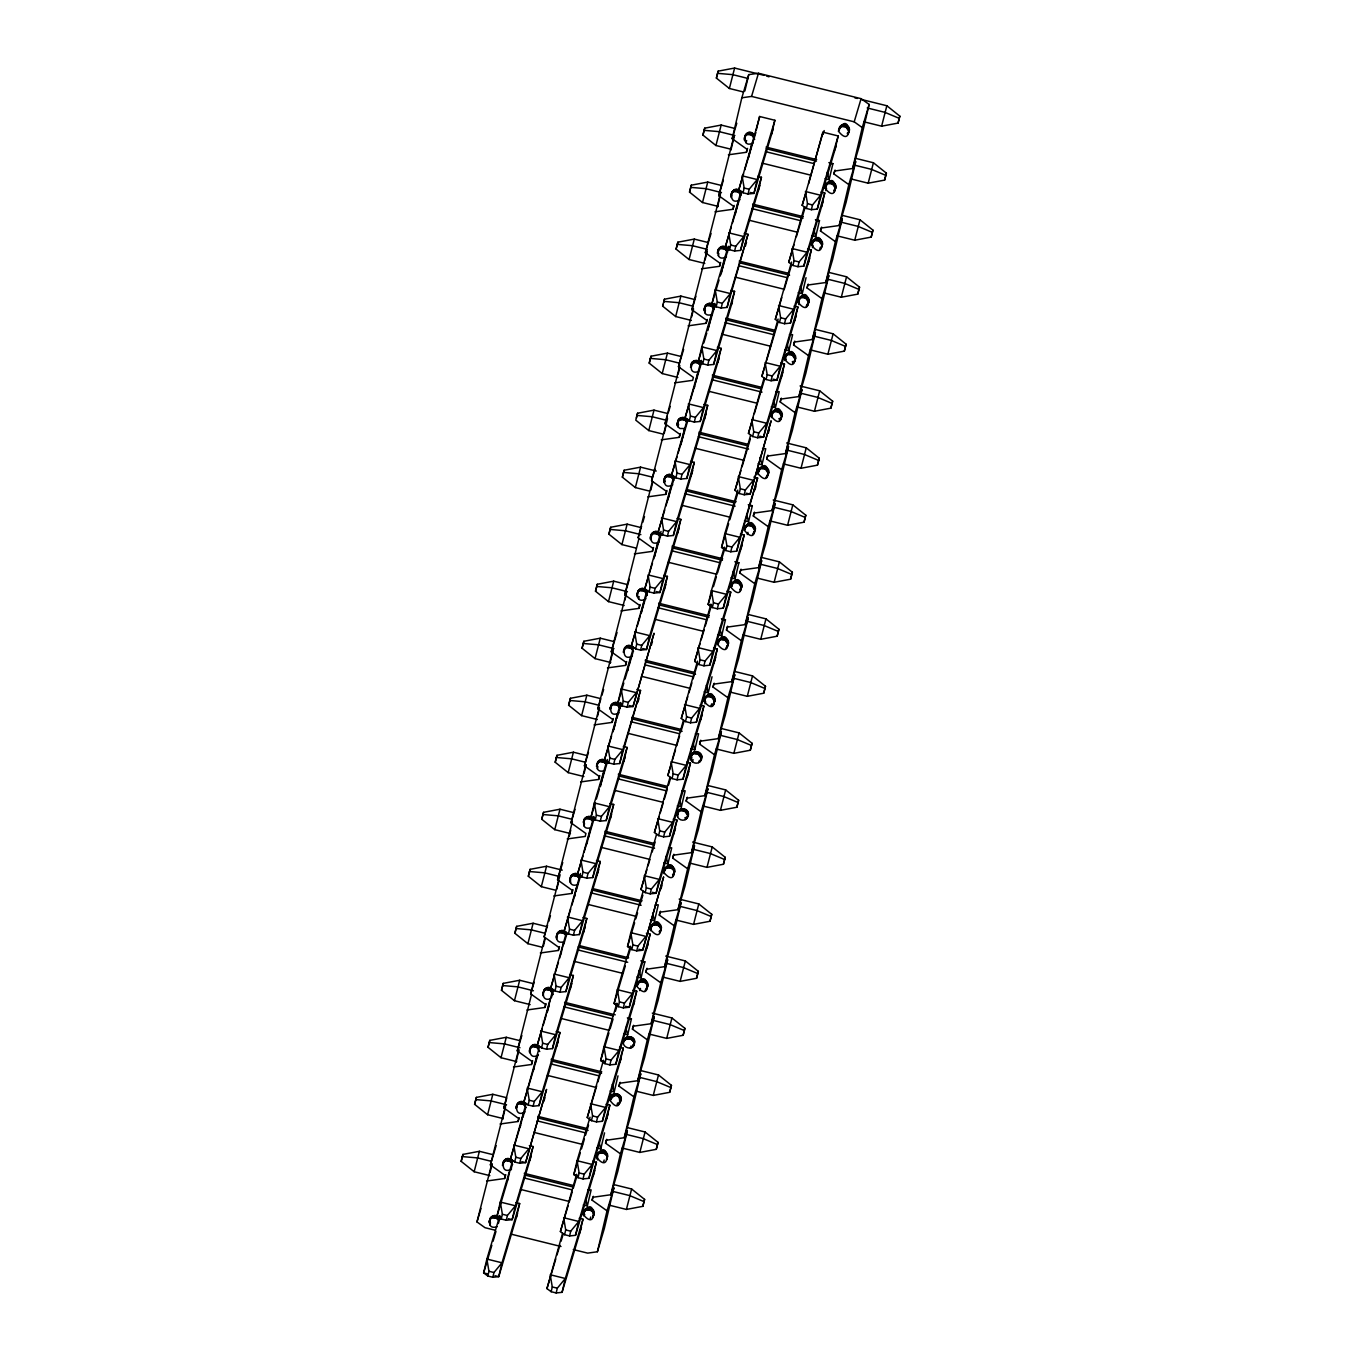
<?xml version="1.0" encoding="UTF-8"?>
<svg xmlns="http://www.w3.org/2000/svg" width="1361" height="1361" viewBox="0 0 1361 1361"><rect width="100%" height="100%" fill="white"/><g stroke="black" fill="none" stroke-linecap="round" stroke-linejoin="round"><path stroke-width="1.5" d="M497.088 1226.737C482.781 1231.229 491.984 1206.339 499.844 1219.201M489.773 1219.15L489.909 1221.617M511.549 1168.963C498.568 1176.67 502.209 1150.419 512.689 1161.035M503.196 1162.124L503.349 1164.591M524.989 1111.954C511.991 1119.644 515.632 1093.393 526.129 1104.026M516.636 1105.115L516.772 1107.582M538.412 1054.945C525.448 1062.635 529.208 1036.419 539.568 1047M529.31 1051.509L530.518 1046.949M550.814 998.668C537.867 1003.431 543.89 979.818 552.991 989.991M542.75 994.5L543.958 989.94M564.237 941.659C550.014 946.184 559.252 921.329 567.01 934.139M556.173 937.491L557.381 932.931M577.676 884.65C563.454 889.175 572.692 864.303 580.449 877.113M569.613 880.465L570.82 875.906M593.872 820.105C586.115 807.294 576.877 832.166 591.116 827.641M604.539 770.615C590.317 775.141 599.555 750.285 607.312 763.096M596.475 766.447L597.683 761.888M619.017 712.858C604.641 720.479 611.718 692.698 620.735 706.087M609.915 709.421L611.123 704.879M632.44 655.849C619.459 663.539 623.236 637.322 633.58 647.921M583.257 1214.522C594.264 1189.718 599.231 1234.274 583.257 1214.522L584.464 1209.98M645.88 598.823C632.899 606.53 636.659 580.313 647.019 590.895L647.207 595.472M636.778 595.403L637.986 590.844M596.696 1157.513C607.686 1132.709 612.671 1177.265 596.696 1157.513L597.904 1152.954M659.302 541.814C644.944 549.436 652.004 521.654 661.038 535.043M650.201 538.395L651.409 533.835M593.583 1215.832C594.961 1209.861 584.873 1207.292 583.376 1213.297M610.119 1100.505C621.994 1082.097 623.678 1118.997 610.119 1100.505C608.571 1090.042 625.243 1093.121 620.463 1101.798M672.742 484.805C658.367 492.427 665.444 464.645 674.478 478.034M663.641 481.369L664.848 476.826M607.023 1158.806C608.401 1152.852 598.296 1150.283 596.798 1156.289M624.767 1038.936C618.523 1047.102 634.277 1052.648 634.532 1042.611C636.08 1035.908 624.036 1034.224 624.206 1041.318M677.914 426.759C674.086 421.195 683.63 416.704 686.676 422.029L687.322 419.868C684.277 414.527 674.733 419.018 678.561 424.581L677.914 426.759L679.922 428.511L685.127 428.545M636.999 986.47C647.513 961.734 653.399 1006.136 636.999 986.47L638.207 981.927M698.567 371.536C686.335 375.993 691.252 355.357 700.098 365.02L700.745 362.843C698.091 358.249 689.5 360.886 691.405 366.415M637.646 984.309L637.748 983.067M633.886 1044.789C635.264 1038.817 625.158 1036.265 623.661 1042.254M650.422 929.461C660.953 904.708 666.822 949.127 650.422 929.461L651.63 924.902M712.007 314.51C697.7 319.018 706.903 294.129 714.763 306.991M651.187 926.058L650.677 930.703M704.692 306.923L704.828 309.389M647.326 987.78C648.704 981.808 638.598 979.24 637.101 985.245M663.862 872.452C674.393 847.699 680.262 892.118 663.862 872.452L665.07 867.893M726.468 256.753C712.058 264.357 719.033 236.525 728.203 249.982M664.61 869.033L664.1 873.677M718.013 251.156L718.115 249.914M660.748 930.754C662.126 924.799 652.038 922.231 650.524 928.236M677.285 815.443C676.638 803.364 694.467 810.22 686.386 818.863C683.375 821.789 677.557 819.679 677.285 815.443L678.493 810.884M739.908 199.744C726.91 207.433 730.551 181.183 741.047 191.799M678.05 812.024L677.54 816.668M731.452 194.13L731.555 192.905M674.188 873.745C675.566 867.774 665.461 865.222 663.964 871.21M690.725 758.417C690.078 746.355 707.89 753.194 699.826 761.854C696.815 764.763 690.98 762.653 690.725 758.417L691.932 753.858M753.331 142.718C740.35 150.425 743.991 124.174 754.487 134.79M691.473 755.015L691.558 760.816M744.994 135.879L744.484 140.523M704.147 701.408C714.78 676.638 720.292 721.075 704.147 701.408L705.355 696.849M704.913 698.006L705.049 700.473M717.587 644.399C728.22 619.629 733.715 664.066 717.587 644.399L718.795 639.84M718.336 640.98L718.489 643.464M715.24 699.299L714.032 703.858M731.027 587.374C741.643 562.62 747.155 607.057 731.027 587.374L732.235 582.831M731.776 583.971L731.912 586.438M728.662 642.29L727.455 646.832M744.45 530.365C755.083 505.594 760.595 550.031 744.45 530.365L745.658 525.805M745.096 528.187L745.199 526.962M742.102 585.264L740.894 589.823M757.89 473.356C768.88 448.552 773.865 493.09 757.89 473.356L759.098 468.796M755.542 528.255L754.334 532.814M771.313 416.347C782.422 391.509 787.015 436.081 771.313 416.347L772.521 411.788M768.216 474.649L768.965 471.246M784.753 359.321C795.845 334.5 800.438 379.073 784.753 359.321L785.96 354.779M782.405 414.237L781.197 418.78M798.175 302.312C809.285 277.491 813.878 322.064 798.175 302.312L799.383 297.753M795.828 357.211L794.62 361.771M811.615 245.303C822.725 220.465 827.318 265.038 811.615 245.303L812.823 240.744M809.268 300.203L808.06 304.762M825.038 188.294C836.147 163.456 840.741 208.029 825.038 188.294L826.263 183.735M822.69 243.194L821.483 247.753M838.478 131.268C849.587 106.447 854.181 151.02 838.478 131.268L839.686 126.726M836.13 186.185L834.922 190.727M849.57 129.159L848.345 133.718M489.841 1175.632L474.155 1171.736L461.175 1161.358L462.944 1154.417L479.378 1151.304L493.107 1154.706M503.281 1118.606L487.595 1114.727L474.615 1104.332L476.384 1097.391L492.818 1094.295L506.547 1097.698M516.721 1061.597L501.018 1057.718L488.038 1047.324L489.807 1040.382L506.258 1037.286L519.987 1040.672M530.144 1004.588L514.458 1000.709L501.477 990.315L503.247 983.374L519.681 980.26L533.41 983.663M541.61 947.086L527.881 943.683L514.9 933.306L516.023 928.542L516.67 926.348L533.121 923.251L546.85 926.654M555.05 890.077L541.321 886.674L528.34 876.28L530.11 869.339L546.544 866.242L562.246 870.121M570.446 833.544L554.761 829.666L541.763 819.271L543.549 812.33L559.983 809.217L573.713 812.619M583.869 776.536L568.183 772.64L555.203 762.262L556.972 755.321L573.406 752.208L587.135 755.61M597.309 719.527L581.623 715.631L568.626 705.253L570.412 698.295L586.846 695.199L600.575 698.601M610.749 662.501L595.046 658.622L582.066 648.227L583.835 641.286L600.269 638.19L613.998 641.575M624.172 605.492L608.486 601.613L595.506 591.218L597.275 584.277L613.709 581.164L627.438 584.567M635.638 547.99L621.909 544.587L608.928 534.21L610.051 529.446L610.698 527.268L627.149 524.155L640.878 527.558M649.078 490.981L635.349 487.578L622.368 477.184L624.138 470.243L640.572 467.146L656.257 471.025M667.741 413.523L654.012 410.137L637.56 413.234L636.914 415.411L635.791 420.175L648.772 430.569L662.518 433.972M677.897 377.439L662.212 373.56L649.231 363.166L651 356.225L667.434 353.111L681.163 356.514M691.337 320.43L675.651 316.535L662.654 306.157L664.44 299.216L680.874 296.103L694.603 299.505M704.777 263.405L689.074 259.526L676.094 249.131L677.863 242.19L694.297 239.094L708.026 242.496M718.2 206.396L702.514 202.517L689.534 192.122L691.303 185.181L707.737 182.085L721.466 185.47M729.666 148.893L715.937 145.508L702.957 135.113L704.079 130.35L704.726 128.172L721.177 125.059L734.906 128.461M743.106 91.885L729.377 88.482L716.396 78.104L718.166 71.146L734.6 68.05L764.014 75.331M462.944 1154.417L461.175 1161.358M476.384 1097.391L474.615 1104.332M489.807 1040.382L488.038 1047.324M503.247 983.374L501.477 990.315M516.67 926.348L514.9 933.306M530.11 869.339L528.34 876.28M543.549 812.33L541.763 819.271M556.972 755.321L555.203 762.262M570.412 698.295L568.626 705.253M583.835 641.286L582.066 648.227M597.275 584.277L595.506 591.218M610.698 527.268L608.928 534.21M624.138 470.243L622.368 477.184M636.455 417.997L637.56 413.234M651 356.225L649.231 363.166M663.692 302.38L664.44 299.216M677.863 242.19L676.094 249.131M691.303 185.181L689.534 192.122M704.726 128.172L702.957 135.113M718.166 71.146L716.396 78.104M474.155 1171.736L479.378 1151.304M487.595 1114.727L492.818 1094.295M501.018 1057.718L506.258 1037.286M514.458 1000.709L519.681 980.26M527.881 943.683L533.121 923.251M541.321 886.674L546.544 866.242M554.761 829.666L559.983 809.217M568.183 772.64L573.406 752.208M581.623 715.631L586.846 695.199M595.046 658.622L600.269 638.19M608.486 601.613L613.709 581.164M621.909 544.587L627.149 524.155M635.349 487.578L640.572 467.146M648.772 430.569L654.012 410.137M662.212 373.56L667.434 353.111M675.651 316.535L680.874 296.103M689.074 259.526L694.297 239.094M702.514 202.517L707.737 182.085M715.937 145.508L721.177 125.059M729.377 88.482L734.6 68.05M495.285 1230.242L485.026 1227.707L476.979 1221.94L491.78 1163.672M486.609 1181.042L504.625 1178.507L505.305 1175.598L490.402 1164.931L505.799 1104.724M500.048 1124.016L518.048 1121.498L518.745 1118.589L503.842 1107.905L518.66 1049.637M513.471 1067.007L531.488 1064.489L532.168 1061.563L517.265 1050.896L531.505 994.551M526.911 1009.998L544.91 1007.48L545.608 1004.554L530.705 993.887L544.944 937.542M540.334 952.989L558.35 950.454L559.031 947.545L544.128 936.878L560.103 874.749M553.774 895.963L571.79 893.445L572.471 890.536L557.568 879.852L572.386 821.585M567.197 838.954L585.213 836.437L585.91 833.51L571.008 822.844L585.808 764.576M580.637 781.946L598.653 779.428L599.333 776.502L584.43 765.835L599.248 707.567M594.077 724.92L612.076 722.402L612.773 719.493L597.87 708.826L613.25 648.619M607.499 667.911L625.516 665.393L626.196 662.467L611.293 651.8L626.689 591.61M620.939 610.902L638.938 608.384L639.636 605.458L624.733 594.791L638.972 538.446M634.362 553.893L652.378 551.358L653.059 548.449L638.156 537.782L652.395 481.437M647.802 496.867L665.801 494.349L666.499 491.44L651.596 480.756L667.553 418.644M661.225 439.858L679.241 437.34L679.922 434.414L665.036 423.747L679.837 365.48M674.665 382.849L692.681 380.331L693.361 377.405L678.458 366.738L693.276 308.471M688.105 325.84L706.104 323.306L706.801 320.396L691.898 309.73L707.278 249.522M701.527 268.815L719.544 266.297L720.224 263.388L705.321 252.704L720.718 192.513M714.967 211.806L732.967 209.288L733.664 206.362L718.761 195.695L734.14 135.505M728.39 154.797L746.406 152.279L747.087 149.353L732.184 138.686L741.83 97.788L748.737 74.617L758.468 73.256L861.105 98.672L869.152 104.44L859.523 145.355L852.615 168.509L834.599 171.027L833.919 173.936L848.822 184.62L839.176 225.518L821.176 228.036L820.479 230.962L835.382 241.629L825.753 282.527L807.736 285.044L807.056 287.971L821.959 298.637L812.313 339.535L794.314 342.07L793.616 344.979L808.519 355.646L798.89 396.561L780.874 399.079L780.193 401.988L795.096 412.672L785.45 453.57L767.451 456.088L766.753 459.014L781.656 469.681L772.027 510.579L754.011 513.097L753.331 516.023L768.233 526.69L758.587 567.605L740.571 570.123L739.891 573.032L754.794 583.699L745.165 624.614L727.148 627.132L726.468 630.058L741.354 640.725L731.725 681.623L713.708 684.141L713.028 687.067L727.931 697.734L718.285 738.632L700.286 741.167L699.588 744.076L714.491 754.743L704.862 795.658L686.846 798.175L686.165 801.085L701.068 811.768L691.422 852.666L673.423 855.184L672.725 858.11L687.628 868.777L677.999 909.675L659.983 912.193L659.302 915.119L674.205 925.786L664.559 966.684L646.56 969.219L645.863 972.128L660.765 982.795L651.136 1023.71L633.12 1026.228L632.44 1029.137L647.326 1039.821L637.697 1080.719L619.68 1083.237L619 1086.163L633.903 1096.83L624.257 1137.728L606.257 1140.246L605.56 1143.172L620.463 1153.839L610.834 1194.737L592.818 1197.272L592.137 1200.181L607.04 1210.848L597.394 1251.763L587.663 1253.124L573.287 1249.568M490.147 1172.195L492.07 1164.012M502.617 1119.269L505.492 1107.003M516.04 1062.26L518.932 1049.994M543.396 946.184L545.319 938.001M556.819 889.175L558.742 880.992M569.289 836.249L570.735 830.108M584.175 773.099L586.098 764.916M597.598 716.09L599.52 707.907M610.068 663.164L612.96 650.898M624.954 600.014L626.4 593.889M650.847 490.079L652.77 481.896M664.287 433.07L666.21 424.887M678.186 374.003L679.632 367.878M691.626 316.994L693.549 308.811M705.066 259.985L706.988 251.802M717.536 207.059L720.411 194.793M730.959 150.05L734.328 135.726M744.875 90.983L748.737 74.617M521.824 1161.682L525.601 1162.617L546.527 1089.515L525.601 1162.617L519.715 1163.247L514.696 1162.005L510.494 1158.874L526.112 1103.55M558.418 1040.553L539.024 1105.608L533.138 1106.221L528.136 1104.979L523.917 1101.866L539.551 1046.541M571.858 983.544L552.464 1048.599L546.578 1049.212L541.559 1047.97L537.357 1044.857L552.991 989.515M585.281 926.535L565.887 991.591L560 992.203L554.999 990.961L550.78 987.848L566.414 932.506M598.721 869.509L579.327 934.565L573.44 935.194L568.422 933.952L564.22 930.822L580.432 873.524M611.582 814.439L592.767 877.556L586.863 878.168L581.862 876.926L577.642 873.813L593.872 816.498M636.778 689.483L640.555 690.418L619.629 763.521L613.743 764.15L608.724 762.909L604.522 759.795L620.735 702.48M665.886 584.447L646.492 649.503L640.606 650.116L635.587 648.874L631.385 645.76L647.002 590.419M679.309 527.439L659.915 592.494L654.029 593.107L649.027 591.865L644.808 588.752L661.038 531.436M692.749 470.43L673.355 535.468L667.468 536.098L662.45 534.856L658.248 531.743L673.882 476.401M706.189 413.404L686.795 478.46L680.891 479.072L675.89 477.847L671.671 474.717L687.305 419.392M719.033 358.317L700.217 421.451L694.331 422.063L689.312 420.821L685.11 417.708L701.323 360.393M759.914 185.351L740.52 250.407L734.634 251.019L729.615 249.778L725.413 246.664L741.03 191.34M773.337 128.342L753.943 193.398L748.057 194.011L743.055 192.769L738.836 189.655L759.778 116.536M507.738 1179.868L509.626 1171.838M520.225 1126.874L523.526 1112.805M533.648 1069.865L536.966 1055.796M547.088 1012.839L550.388 998.787M560.987 953.823L563.828 941.761M574.427 896.814L577.268 884.752M586.914 843.82L590.691 827.743M600.337 786.794L604.131 770.734M613.777 729.785L617.077 715.716M627.676 670.769L630.994 656.7M641.116 613.743L644.416 599.691M654.539 556.734L657.856 542.665M667.979 499.725L671.296 485.656M680.942 444.724L684.719 428.647M694.365 387.715L698.159 371.638M707.805 330.689L711.582 314.612M721.228 273.68L725.022 257.603M735.144 214.664L738.445 200.594M748.567 157.638L751.884 143.585M756.24 130.316L759.489 116.468L774.885 120.278L771.619 134.127M517.554 1213.519L498.738 1276.652L492.835 1277.264L487.833 1276.023L488.956 1271.276L486.881 1259.061L499.844 1215.594M530.977 1156.51L512.161 1219.643L506.275 1220.256L501.256 1219.014L502.379 1214.25L500.321 1202.052L512.689 1160.559M514.696 1162.005L515.819 1157.241L513.743 1145.026L528.868 1148.769L520.821 1158.483L519.715 1163.247M528.136 1104.979L529.242 1100.232L527.183 1088.017L542.29 1091.76L559.966 1032.489L556.19 1031.553M541.559 1047.97L542.682 1043.224L540.623 1031.009L555.73 1034.751L573.389 975.48L569.613 974.544M554.999 990.961L556.122 986.198L554.046 974L569.153 977.725L586.829 918.471L583.052 917.535M568.422 933.952L569.544 929.189L567.486 916.974L582.593 920.716L600.252 861.462L596.475 860.526M581.862 876.926L582.984 872.18L580.909 859.965L596.016 863.708L613.692 804.436L609.915 803.5M625.005 757.414L606.189 820.547L600.303 821.159L595.284 819.917L596.407 815.154L594.349 802.956L607.295 759.489M608.724 762.909L609.847 758.145L607.772 745.947L622.896 749.673L640.555 690.418M629.275 705.576L633.052 706.512L653.995 633.409L633.052 706.512L627.166 707.142L622.164 705.9L623.27 701.136L621.211 688.921L633.58 647.445M635.587 648.874L636.71 644.127L634.651 631.912L649.758 635.655L667.417 576.384L663.641 575.448M649.027 591.865L650.15 587.101L648.074 574.903L663.181 578.646L680.857 519.375L677.08 518.439M662.45 534.856L663.573 530.092L661.514 517.878L676.621 521.62L694.28 462.366L690.503 461.43M675.89 477.847L677.012 473.084L674.937 460.869L690.044 464.611L707.72 405.34L703.943 404.421M689.312 420.821L690.435 416.075L688.377 403.86L703.484 407.602L721.143 348.331L717.366 347.395M732.473 301.308L713.657 364.442L707.754 365.054L702.752 363.812L703.875 359.049L701.8 346.851L714.763 303.384M744.246 233.377L748.023 234.313L727.08 307.416L721.194 308.045L716.175 306.803L717.298 302.04L715.24 289.825L728.186 246.375M729.615 249.778L730.738 245.031L728.662 232.816L743.786 236.559L761.445 177.287L757.669 176.352M743.055 192.769L744.161 188.022L742.102 175.807L757.209 179.55L774.885 120.278M492.835 1277.264L493.958 1272.518L501.988 1262.804L519.664 1203.532L515.887 1202.597M506.275 1220.256L507.398 1215.492L515.428 1205.795L533.104 1146.523L529.327 1145.588M533.138 1106.221L534.261 1101.474L542.29 1091.76L539.024 1105.608M546.578 1049.212L547.7 1044.448L555.73 1034.751L552.464 1048.599M560 992.203L561.123 987.44L569.153 977.725L565.887 991.591M573.44 935.194L574.563 930.431L582.593 920.716L579.327 934.565M586.863 878.168L587.986 873.422L596.016 863.708L592.767 877.556M600.303 821.159L601.426 816.396L609.456 806.699L627.115 747.427L623.338 746.491M613.743 764.15L614.849 759.387L622.896 749.673L619.629 763.521M627.166 707.142L628.289 702.378L636.319 692.664L621.211 688.921L617.945 702.769L622.164 705.9M640.606 650.116L641.729 645.369L649.758 635.655L646.492 649.503L642.715 648.568M654.029 593.107L655.151 588.343L663.181 578.646L659.915 592.494L656.138 591.559M667.468 536.098L668.591 531.334L676.621 521.62L673.355 535.468M680.891 479.072L682.014 474.326L690.044 464.611L686.795 478.46M694.331 422.063L695.454 417.317L703.484 407.602L700.217 421.451M707.754 365.054L708.877 360.291L716.907 350.594L734.583 291.322L730.806 290.386M721.194 308.045L722.317 303.282L730.347 293.568L748.023 234.313M734.634 251.019L735.757 246.273L743.786 236.559L740.52 250.407M748.057 194.011L749.179 189.247L757.209 179.55L753.943 193.398L750.166 192.462M606.189 820.547L609.456 806.699L594.349 802.956L591.082 816.804L595.284 819.917M713.657 364.442L716.907 350.594L701.8 346.851L698.55 360.699L702.752 363.812M727.08 307.416L730.347 293.568L715.24 289.825L711.973 303.673L716.175 306.803M516.397 1217.38L519.664 1203.532M529.837 1160.372L533.104 1146.523M556.7 1046.337L559.966 1032.489M570.123 989.328L573.389 975.48M583.563 932.319L586.829 918.471M597.003 875.31L600.252 861.462M610.426 818.284L613.692 804.436M623.865 761.275L627.115 747.427M664.151 590.232L667.417 576.384M677.591 533.223L680.857 519.375M691.031 476.214L694.28 462.366M704.454 419.205L707.72 405.34M717.893 362.179L721.143 348.331M731.316 305.17L734.583 291.322M758.179 191.135L761.445 177.287M581.453 1227.282L562.059 1292.338L556.173 1292.95L551.154 1291.708L546.952 1288.595L562.586 1233.253M594.893 1170.273L575.499 1235.312L569.613 1235.941L564.594 1234.699L560.392 1231.569L576.605 1174.271M621.177 1058.16L602.362 1121.294L596.475 1121.906L591.457 1120.664L587.254 1117.551L603.467 1060.236M675.481 828.186L656.087 893.241L650.201 893.854L645.182 892.612L640.98 889.499L656.614 834.157M688.921 771.177L669.527 836.232L663.641 836.845L658.622 835.603L654.42 832.49L670.037 777.148M702.344 714.151L682.95 779.207L677.063 779.836L672.045 778.594L667.843 775.464L683.477 720.139M715.784 657.142L696.39 722.198L690.503 722.81L685.485 721.568L681.283 718.455L697.495 661.14M728.645 602.055L709.813 665.189L703.926 665.801L698.925 664.559L694.705 661.446L710.935 604.131M746.338 493.209L750.115 494.145L771.041 421.025L750.115 494.145L744.229 494.758L739.21 493.516L735.008 490.402L750.643 435.061M782.949 372.08L763.555 437.136L757.652 437.749L752.65 436.507L748.448 433.393L764.065 378.052M796.372 315.071L776.978 380.11L771.092 380.74L766.073 379.498L761.871 376.368L778.084 319.069M809.812 258.046L790.418 323.101L784.531 323.714L779.513 322.489L775.311 319.359L791.524 262.044M823.235 201.037L803.841 266.093L797.954 266.705L792.953 265.463L788.734 262.35L804.368 207.008M836.096 145.95L817.28 209.084L811.394 209.696L806.375 208.454L802.173 205.341L823.099 132.221M551.154 1291.708L552.277 1286.945L550.218 1274.747L565.325 1278.489L583.001 1219.218L579.208 1218.282M564.594 1234.699L565.717 1229.936L563.641 1217.721L578.765 1221.463L596.424 1162.209L592.647 1161.273M608.316 1113.247L588.922 1178.303L583.035 1178.915L578.034 1177.69L579.14 1172.927L577.081 1160.712L590.045 1117.245M591.457 1120.664L592.579 1115.918L590.521 1103.703L605.628 1107.446L623.287 1048.174L619.51 1047.238M634.617 1001.152L615.784 1064.285L609.898 1064.897L604.896 1063.656L606.019 1058.892L603.944 1046.694L616.907 1003.227M648.04 944.143L629.224 1007.259L623.338 1007.889L618.319 1006.647L619.442 1001.883L617.384 989.668L630.33 946.218M638.887 949.315L642.664 950.25L663.59 877.13L642.664 950.25L636.761 950.863L631.759 949.621L632.882 944.874L630.806 932.659L643.175 891.183M645.182 892.612L646.305 887.848L644.246 875.65L659.353 879.393L677.012 820.122L673.236 819.186M658.622 835.603L659.745 830.839L657.669 818.641L672.793 822.367L690.452 763.113L686.676 762.177M672.045 778.594L673.168 773.831L671.109 761.616L686.216 765.358L703.892 706.104L700.115 705.168M685.485 721.568L686.607 716.822L684.549 704.607L699.656 708.349L717.315 649.078L713.538 648.142M698.925 664.559L700.047 659.796L697.972 647.598L713.079 651.341L730.755 592.069L726.978 591.133M742.068 545.046L723.252 608.163L717.366 608.792L712.347 607.55L713.47 602.787L711.412 590.572L724.358 547.122M753.841 477.116L757.618 478.051L736.692 551.154L730.789 551.783L725.787 550.542L726.91 545.778L724.835 533.563L737.798 490.113M739.21 493.516L740.333 488.769L738.274 476.554L753.382 480.297L745.352 490.011L744.229 494.758M752.65 436.507L753.773 431.743L751.697 419.545L766.804 423.288L784.48 364.016L780.704 363.081M766.073 379.498L767.196 374.734L765.137 362.519L780.244 366.262L797.92 307.008L794.144 306.072M779.513 322.489L780.636 317.725L778.56 305.51L793.684 309.253L811.343 249.982L807.566 249.046M792.953 265.463L794.058 260.717L792 248.502L807.107 252.244L824.783 192.973L821.006 192.037M806.375 208.454L807.498 203.691L805.44 191.493L820.547 195.235L838.206 135.964L822.827 132.153L808.655 183.599M556.173 1292.95L557.295 1288.187L565.325 1278.489L562.059 1292.338M569.613 1235.941L570.718 1231.178L578.765 1221.463L575.499 1235.312M583.035 1178.915L584.158 1174.169L592.188 1164.455L609.864 1105.183L606.087 1104.247M596.475 1121.906L597.598 1117.143L605.628 1107.446L602.362 1121.294M609.898 1064.897L611.021 1060.134L619.051 1050.437L636.727 991.165L632.95 990.23M623.338 1007.889L624.461 1003.125L632.491 993.411L650.15 934.156L646.373 933.221M636.761 950.863L637.884 946.116L645.914 936.402L630.806 932.659L627.54 946.507L631.759 949.621M650.201 893.854L651.324 889.09L659.353 879.393L656.087 893.241L652.31 892.306M663.641 836.845L664.746 832.081L672.793 822.367L669.527 836.232M677.063 779.836L678.186 775.072L686.216 765.358L682.95 779.207M690.503 722.81L691.626 718.064L699.656 708.349L696.39 722.198M703.926 665.801L705.049 661.038L713.079 651.341L709.813 665.189M717.366 608.792L718.489 604.029L726.519 594.315L744.178 535.06L740.401 534.124M730.789 551.783L731.912 547.02L739.942 537.306L757.618 478.051M757.652 437.749L758.775 432.985L766.804 423.288L763.555 437.136L759.778 436.2M771.092 380.74L772.214 375.976L780.244 366.262L776.978 380.11L773.201 379.175M784.531 323.714L785.637 318.967L793.684 309.253L790.418 323.101M797.954 266.705L799.077 261.941L807.107 252.244L803.841 266.093M811.394 209.696L812.517 204.933L820.547 195.235L817.28 209.084M588.922 1178.303L592.188 1164.455L577.081 1160.712L573.815 1174.56L578.034 1177.69M615.784 1064.285L619.051 1050.437L603.944 1046.694L600.677 1060.542L604.896 1063.656M723.252 608.163L726.519 594.315L711.412 590.572L708.145 604.437L712.347 607.55M736.692 551.154L739.942 537.306L724.835 533.563L721.568 547.411L725.787 550.542M579.735 1233.066L583.001 1219.218M593.158 1176.057L596.424 1162.209M606.598 1119.048L609.864 1105.183M620.021 1062.022L623.287 1048.174M633.46 1005.013L636.727 991.165M646.9 948.005L650.15 934.156M673.763 833.97L677.012 820.122M687.186 776.961L690.452 763.113M700.626 719.952L703.892 706.104M714.049 662.926L717.315 649.078M727.489 605.917L730.755 592.069M740.911 548.908L744.178 535.06M781.214 377.865L784.48 364.016M794.654 320.856L797.92 307.008M808.077 263.847L811.343 249.982M821.517 206.821L824.783 192.973M834.939 149.812L838.206 135.964M583.291 1204.961L587.34 1205.965L591.133 1189.888L587.918 1189.888M596.73 1147.935L600.779 1148.939L604.556 1132.879M610.153 1090.927L614.202 1091.93L617.996 1075.853M623.593 1033.918L627.642 1034.921L631.436 1018.845L627.37 1017.841M637.016 976.909L641.065 977.913L644.859 961.836L640.81 960.832M650.456 919.883L654.505 920.887L658.299 904.827L655.083 904.827M663.879 862.874L667.945 863.878L671.722 847.801L668.523 847.801M677.319 805.865L681.368 806.869L685.161 790.792L681.946 790.792M690.759 748.856L694.808 749.86L698.584 733.783L695.386 733.783M704.181 691.83L708.23 692.834L712.024 676.757M717.621 634.821L721.67 635.825L725.447 619.748L721.398 618.745M731.044 577.813L735.093 578.816L738.887 562.739L734.838 561.736M744.484 520.804L748.533 521.79L752.327 505.731L748.261 504.727M757.907 463.778L761.973 464.781L765.75 448.705L762.551 448.705M771.347 406.769L775.396 407.773L779.19 391.696L775.974 391.696M784.787 349.76L788.836 350.764L792.612 334.687L789.414 334.687M798.209 292.734L802.258 293.738L806.052 277.678M811.649 235.725L815.698 236.729L819.475 220.652L815.426 219.648M825.072 178.716L829.121 179.72L832.915 163.643L828.866 162.639M852.615 168.509L862.262 127.594L869.152 104.44M608.741 1205.063L626.4 1209.436L631.623 1189.004L613.981 1184.631M622.181 1148.055L639.823 1152.427L645.063 1131.995L627.404 1127.623M635.604 1091.046L653.263 1095.418L658.486 1074.969L640.844 1070.597M649.044 1034.037L666.703 1038.392L671.926 1017.96L652.31 1013.111M662.484 977.011L680.126 981.383L685.349 960.951L665.733 956.085M675.907 920.002L693.566 924.374L698.788 903.942L679.173 899.077M689.346 862.993L706.988 867.365L712.228 846.916L692.613 842.068M702.769 805.967L720.428 810.339L725.651 789.907L707.992 785.535M716.209 748.958L733.851 753.331L739.091 732.899L721.432 728.526M729.632 691.949L747.291 696.322L752.514 675.89L734.872 671.517M743.072 634.941L760.731 639.313L765.954 618.864L748.295 614.491M756.495 577.915L774.154 582.287L779.377 561.855L761.735 557.483M769.935 520.906L787.594 525.278L792.817 504.846L773.201 499.98M783.375 463.897L801.017 468.269L806.239 447.82L786.641 442.971M796.797 406.888L814.456 411.26L819.679 390.811L800.064 385.963M810.237 349.862L827.879 354.234L833.119 333.802L815.46 329.43M823.66 292.853L841.319 297.225L846.542 276.793L828.9 272.421M837.1 235.844L854.759 240.216L859.982 219.767L842.323 215.395M850.523 178.835L868.182 183.191L873.405 162.759L855.763 158.386M863.963 121.809L881.622 126.182L886.845 105.75L861.343 99.438M626.4 1209.436L642.834 1206.339L644.604 1199.398L631.623 1189.004M639.823 1152.427L656.274 1149.33L658.043 1142.372L645.063 1131.995M653.263 1095.418L669.697 1092.305L671.466 1085.363L658.486 1074.969M666.703 1038.392L683.137 1035.296L684.906 1028.355L671.926 1017.96M680.126 981.383L696.56 978.287L698.346 971.346L685.349 960.951M693.566 924.374L710 921.261L711.769 914.32L698.788 903.942M706.988 867.365L723.44 864.252L725.209 857.311L712.228 846.916M720.428 810.339L736.862 807.243L738.632 800.302L725.651 789.907M733.851 753.331L750.302 750.234L752.072 743.276L739.091 732.899M747.291 696.322L763.725 693.208L765.494 686.267L752.514 675.89M760.731 639.313L777.165 636.199L778.934 629.258L765.954 618.864M774.154 582.287L790.588 579.191L792.374 572.249L779.377 561.855M787.594 525.278L804.028 522.182L805.797 515.224L792.817 504.846M801.017 468.269L817.451 465.156L819.237 458.215L806.239 447.82M814.456 411.26L830.89 408.147L832.66 401.206L819.679 390.811M827.879 354.234L844.33 351.138L846.1 344.197L833.119 333.802M841.319 297.225L857.753 294.129L859.523 287.171L846.542 276.793M854.759 240.216L871.193 237.103L872.962 230.162L859.982 219.767M868.182 183.191L884.616 180.094L886.385 173.153L873.405 162.759M881.622 126.182L898.056 123.085L899.825 116.144L886.845 105.75M644.604 1199.398L642.834 1206.339M658.043 1142.372L656.274 1149.33M671.466 1085.363L669.697 1092.305M684.906 1028.355L683.137 1035.296M698.346 971.346L696.56 978.287M711.769 914.32L710 921.261M725.209 857.311L723.44 864.252M738.632 800.302L736.862 807.243M752.072 743.276L750.302 750.234M765.494 686.267L763.725 693.208M778.934 629.258L777.165 636.199M792.374 572.249L790.588 579.191M805.797 515.224L804.028 522.182M819.237 458.215L817.451 465.156M832.66 401.206L830.89 408.147M846.1 344.197L844.33 351.138M859.523 287.171L857.753 294.129M872.962 230.162L871.193 237.103M886.385 173.153L884.616 180.094M899.825 116.144L898.056 123.085M662.654 306.157L663.317 303.962M732.184 138.686L736.794 123.256M718.761 195.695L723.354 180.264M741.83 97.788L751.561 96.41L758.468 73.256M705.321 252.704L711.071 233.411M691.898 309.73L695.913 296.222M744.229 139.298L745.437 134.739M744.331 138.056L746.219 133.752M745.573 135.93L747.257 133.004M678.458 366.738L683.63 349.369M746.611 135.181L748.482 132.527M745.964 142.684L746.611 140.506M730.806 196.307L732.014 191.748M747.835 134.705L749.179 134.552L749.826 132.374M730.908 195.082L732.779 190.761M731.044 197.549L731.691 195.372M732.133 192.939L733.817 190.013M749.179 134.552L750.54 134.722L751.187 132.544M665.036 423.747L667.332 416.041M668.472 412.179L670.207 406.378M733.171 192.19L735.042 189.553M746.406 152.279L747.563 148.417M754.674 139.349L751.816 135.215L752.463 133.038M717.366 253.316L718.574 248.774M734.396 191.714L735.74 191.561L736.386 189.4M717.468 252.091L719.357 247.787M752.939 135.981L753.586 133.803M718.693 249.965L720.394 247.039M735.74 191.561L737.101 191.731L737.747 189.57M718.2 255.715L718.846 253.537M651.596 480.756L655.049 469.188M719.731 249.199L721.619 246.562M732.967 209.288L734.123 205.426M738.836 189.655L743.548 173.851M744.722 169.904L755.916 132.357M740.979 195.133L738.394 192.224L739.04 190.047M703.943 310.342L705.151 305.783M720.973 248.74L722.317 248.587L722.963 246.409M704.045 309.1L705.917 304.796M739.516 192.99L740.163 190.812M705.27 306.974L706.954 304.047M722.317 248.587L723.678 248.757L724.324 246.579M704.777 312.724L705.423 310.546M638.156 537.782L641.609 526.197M642.766 522.335L644.485 516.551M706.308 306.225L708.179 303.571M719.544 266.297L720.684 262.435M725.413 246.664L731.299 226.913M732.473 222.966L741.303 193.33M727.557 252.142L724.954 249.233L725.6 247.056M690.503 367.351L691.711 362.792M707.533 305.749L708.877 305.596L709.523 303.418M691.83 363.982L692.477 361.805M726.076 249.999L726.723 247.821M692.868 363.234L693.515 361.056M708.877 305.596L710.238 305.766L710.884 303.588M624.733 594.791L629.326 579.361M694.11 362.758L694.756 360.58M706.104 323.306L707.261 319.461M714.916 293.806L711.973 303.673L715.75 304.609M716.09 289.859L719.05 279.975M720.224 276.028L729.054 246.392M714.117 309.168L711.531 306.242L712.177 304.081M677.063 424.36L678.288 419.8M695.437 362.604L696.1 360.427M678.407 420.991L679.054 418.831M712.654 307.008L713.3 304.847M677.319 425.602L677.965 423.424M679.445 420.243L680.092 418.065M696.798 362.775L697.461 360.597M611.293 651.8L617.043 632.508M680.67 419.783L681.317 417.606M702.667 346.868L698.55 360.699L702.327 361.635M703.841 342.921L706.784 333.037M707.958 329.09L715.035 305.374M698.091 363.268L698.737 361.09M682.014 419.613L682.661 417.453M663.743 480.144L665.614 475.84M663.879 482.611L664.287 479.208M699.214 364.033L699.86 361.856M664.968 478.017L666.652 475.091M683.375 419.783L684.022 417.623M597.87 708.826L600.745 699.163M601.885 695.318L603.621 689.517M666.005 477.252L667.894 474.615M679.241 437.34L680.398 433.478M685.11 417.708L689.227 403.877M690.418 399.93L694.535 386.099M695.709 382.152L701.595 362.4M684.651 420.277L685.315 418.099M667.247 476.792L668.574 476.639L669.221 474.462M650.32 537.153L652.191 532.849M650.456 539.619L650.847 536.217M685.791 421.042L686.437 418.865M651.545 535.026L653.229 532.1M668.574 476.639L669.935 476.809L670.582 474.632M584.43 765.835L588.462 752.327M652.582 534.278L654.454 531.624M665.801 494.349L666.958 490.487M671.671 474.717L676.978 456.939M678.152 452.992L688.173 419.409M673.831 480.195L671.228 477.286L671.875 475.108M653.807 533.801L655.151 533.648L655.798 531.47M636.88 594.162L638.751 589.857M637.016 596.645L637.424 593.226M672.351 478.051L672.997 475.874M638.105 592.035L639.789 589.109M655.151 533.648L656.512 533.818L657.159 531.641M571.008 822.844L575.022 809.336M673.236 479.055L673.882 476.877M639.143 591.286L641.014 588.65M652.378 551.358L653.535 547.513M658.248 531.743L664.729 510.001M665.903 506.054L674.154 478.391M638.496 598.789L639.143 596.611M660.391 537.221L657.788 534.312L658.435 532.134M623.338 652.412L624.546 647.853M640.368 590.81L641.712 590.657L642.358 588.479M623.44 651.187L625.328 646.883M658.911 535.06L659.558 532.9M745.335 246.222L746.474 242.36M624.682 649.044L626.366 646.118M641.712 590.657L643.072 590.827L643.719 588.65M659.796 536.064L660.459 533.886M557.568 879.852L562.739 862.5M625.703 648.295L627.591 645.658M638.938 608.384L640.095 604.522M644.808 588.752L648.346 576.894M649.52 572.947L652.463 563.063M653.654 559.116L660.714 535.417M646.373 593.073L644.365 591.32L645.012 589.143M626.945 647.836L628.289 647.683L628.935 645.505M610.017 708.196L611.889 703.892M645.488 592.086L646.135 589.908M611.242 706.07L612.926 703.144M628.289 647.683L629.65 647.853L630.296 645.675M544.128 936.878L547.581 925.293M548.738 921.431L550.456 915.647M612.28 705.304L614.151 702.667M625.516 665.393L626.655 661.531M631.385 645.76L636.097 629.956M637.271 626.009L640.214 616.125M641.388 612.178L647.275 592.426M633.528 651.239L630.926 648.329L631.572 646.152M613.505 704.845L614.849 704.692L615.495 702.514M596.577 765.205L598.449 760.901M632.048 649.095L632.695 646.917M597.802 763.079L599.486 760.153M614.849 704.692L616.21 704.862L616.856 702.684M597.309 768.829L597.955 766.651M530.705 993.887L534.158 982.302M598.84 762.33L600.728 759.676M612.076 722.402L613.233 718.54M623.831 683.018L617.945 702.769L621.722 703.705M625.022 679.071L627.965 669.187M629.139 665.24L633.256 651.409M620.089 708.247L617.503 705.338L618.149 703.178M600.082 761.854L601.426 761.701L602.072 759.523M583.154 822.214L585.026 817.91M618.626 706.104L619.272 703.926M584.379 820.088L586.064 817.161M601.426 761.701L602.77 761.871L603.433 759.693M583.886 825.838L584.532 823.677M517.265 1050.896L521.875 1035.466M585.417 819.339L587.289 816.702M598.653 779.428L599.793 775.566M604.522 759.795L607.465 749.911M608.639 745.964L611.582 736.08M612.756 732.133L615.699 722.249M616.89 718.302L621.007 704.471M606.07 764.116L604.063 762.364L604.709 760.187M586.642 818.863L587.986 818.71L588.632 816.549M569.715 879.24L571.586 874.936M569.868 881.707L570.259 878.287M605.186 763.13L605.832 760.952M570.94 877.096L572.624 874.17M587.986 818.71L589.347 818.88L589.994 816.719M570.446 882.864L570.514 879.529M503.842 1107.905L506.717 1098.259M571.977 876.348L573.866 873.711M595.199 802.973L591.082 816.804L594.859 817.74M596.39 799.026L599.333 789.142M600.507 785.195L607.567 761.48M593.294 818.948L592.647 821.125L590.623 819.373L591.286 817.195M573.219 875.889L574.546 875.735L575.193 873.558M556.292 936.249L558.163 931.945M556.428 938.716L556.819 935.313M591.763 820.139L592.409 817.961M557.517 934.122L559.201 931.196M574.546 875.735L575.907 875.906L576.554 873.728M490.402 1164.931L496.153 1145.622M558.554 933.374L560.426 930.72M571.79 893.445L572.93 889.584M577.642 873.813L582.95 856.035M584.124 852.088L587.067 842.204M588.258 838.257L594.145 818.505M579.854 875.974L579.208 878.134L577.2 876.382L577.847 874.204M559.779 932.897L561.123 932.744L561.77 930.567M542.852 993.258L544.723 988.954M542.988 995.725L543.396 992.322M578.323 877.147L578.969 874.97M544.077 991.131L545.761 988.205M561.123 932.744L562.484 932.914L563.131 930.737M476.979 1221.94L480.994 1208.432M545.115 990.383L547.003 987.729M558.35 950.454L559.507 946.61M564.22 930.822L570.701 909.097M571.875 905.15L574.818 895.266M575.992 891.319L580.705 875.514M566.431 932.983L565.785 935.16L563.76 933.391L564.407 931.23M546.339 989.906L547.683 989.753L548.33 987.576M529.412 1050.284L531.3 1045.963M529.565 1052.751L529.956 1049.331M564.883 934.156L565.547 931.996M651.307 645.318L652.446 641.456M530.654 1048.14L532.338 1045.214M547.683 989.753L549.044 989.923L549.691 987.746M531.692 1047.392L533.563 1044.755M544.91 1007.48L546.067 1003.618M550.78 987.848L554.318 975.99M555.492 972.043L558.435 962.159M559.626 958.212L561.378 952.275M563.743 944.381L566.686 934.497M553.178 994.551L550.337 990.417L550.984 988.239M515.887 1108.517L517.095 1103.975M532.917 1046.915L534.261 1046.762L534.907 1044.602M515.989 1107.293L517.86 1102.988M551.46 991.182L552.107 989.005M637.867 702.327L639.024 698.482M517.214 1105.149L518.898 1102.24M534.261 1046.762L535.622 1046.932L536.268 1044.772M518.252 1104.4L520.123 1101.764M531.488 1064.489L532.627 1060.627M537.357 1044.857L542.069 1029.052M543.243 1025.105L546.186 1015.221M547.36 1011.274L549.129 1005.337M551.494 997.443L553.246 991.523M539.756 1051.577L536.897 1047.426L537.544 1045.248M502.447 1165.543L503.655 1160.984M519.477 1103.941L520.821 1103.788L521.467 1101.61M502.549 1164.301L504.438 1159.997M538.02 1048.191L538.667 1046.014M503.774 1162.175L505.458 1159.249M520.821 1103.788L522.182 1103.958L522.828 1101.781M504.812 1161.426L506.7 1158.772M518.048 1121.498L519.204 1117.636M523.917 1101.866L533.937 1068.283M535.111 1064.336L538.054 1054.452M526.061 1107.344L523.475 1104.434L524.121 1102.257M489.024 1222.552L490.232 1217.993M506.054 1160.95L507.398 1160.797L508.044 1158.619M489.126 1221.31L490.998 1217.006M524.597 1105.2L525.244 1103.022M490.351 1219.184L492.036 1216.258M489.858 1224.934L490.504 1222.773M507.398 1160.797L508.759 1160.967L509.405 1158.789M491.389 1218.435L493.26 1215.781M504.625 1178.507L505.765 1174.662M510.494 1158.874L520.497 1125.292M522.862 1117.398L525.805 1107.514M512.638 1164.37L510.035 1161.443L510.681 1159.283M492.614 1217.959L493.958 1217.806L494.604 1215.628M511.158 1162.209L511.804 1160.048M493.958 1217.806L495.319 1217.976L495.965 1215.798M508.248 1178.354L497.054 1215.9L501.256 1219.014M510.596 1170.46L512.365 1164.54M498.619 1220.222L496.612 1218.469L497.258 1216.292M497.735 1219.235L498.381 1217.057M491.865 1245.247L483.631 1272.909L487.833 1276.023M493.039 1241.3L495.982 1231.416M498.347 1223.522L500.116 1217.602M823.014 134.433L824.171 130.571M802.173 205.341L806.29 191.51M788.734 262.35L794.041 244.572M796.389 236.661L805.236 207.042M775.311 319.359L781.775 297.634M784.14 289.723L791.2 266.024M543.839 1101.423L544.995 1097.561M761.871 376.368L765.409 364.527M766.583 360.58L777.777 323.033M748.448 433.393L753.143 417.589M754.334 413.642L764.338 380.042M838.58 130.044L840.469 125.739M839.805 127.917L841.489 124.991M840.843 127.151L842.731 124.514M735.008 490.402L740.894 470.651M742.068 466.704L750.319 439.042M842.085 126.692L843.429 126.539L844.075 124.361M825.157 187.052L827.029 182.748M826.382 184.926L828.066 182M843.429 126.539L844.773 126.709L845.436 124.531M825.889 190.676L826.535 188.498M827.42 184.177L829.291 181.523M848.907 131.337L846.066 127.185L846.712 125.008M724.528 537.544L721.568 547.411L725.345 548.347M725.702 533.58L728.645 523.713M729.819 519.766L738.07 492.104M828.645 183.701L829.989 183.548L830.635 181.37M811.717 244.061L813.589 239.757M847.188 127.951L847.835 125.773M833.919 173.936L835.076 170.091M812.942 241.935L814.627 239.009M829.989 183.548L831.35 183.718L831.996 181.54M812.449 247.685L813.095 245.524M848.073 128.955L848.72 126.777M813.98 241.186L815.868 238.532M835.484 188.345L832.643 184.194L833.289 182.034M848.669 130.095L849.315 127.934M847.58 134.705L849.451 130.401M712.262 590.606L708.145 604.437L711.922 605.373M713.436 586.642L716.379 576.775M717.57 572.828L724.63 549.112M815.222 240.71L816.549 240.557L817.212 238.379M798.295 301.087L800.166 296.783M798.431 303.554L798.822 300.135M833.766 184.96L834.412 182.799M820.479 230.962L821.636 227.1M799.519 298.944L801.204 296.017M816.549 240.557L817.91 240.727L818.556 238.549M799.026 304.711L799.077 301.376M834.65 185.964L835.297 183.786M800.557 298.195L802.429 295.558M862.262 127.594L854.198 121.827L861.105 98.672M822.044 245.371L819.203 241.22L819.849 239.043M835.229 187.12L835.875 184.943M834.157 191.714L836.028 187.41M694.705 661.446L700.013 643.668M701.187 639.704L704.13 629.837M705.304 625.89L711.208 606.121M801.782 297.736L803.126 297.566L803.773 295.405M784.855 358.096L786.726 353.792M784.991 360.563L785.399 357.16M820.326 241.986L820.972 239.808M807.056 287.971L808.213 284.109M786.08 355.97L787.764 353.043M803.126 297.566L804.487 297.753L805.134 295.575M821.21 242.973L821.857 240.795M787.117 355.204L789.006 352.567M819.679 249.488L820.326 247.311M808.621 302.38L805.763 298.229L806.41 296.052M821.806 244.129L822.452 241.952M820.717 248.723L822.588 244.419M681.283 718.455L687.764 696.73M688.938 692.783L691.881 682.899M693.055 678.952L697.768 663.147M788.342 354.745L789.686 354.592L790.333 352.414M771.415 415.105L773.303 410.801M771.568 417.572L771.959 414.169M806.886 298.995L807.549 296.817M793.616 344.979L794.773 341.118M772.657 412.978L774.341 410.052M789.686 354.592L791.047 354.762L791.694 352.584M807.788 299.981L808.434 297.821M768.353 432.951L769.509 429.089M773.694 412.23L775.566 409.576M806.239 306.497L806.903 304.32M795.181 359.389L792.34 355.238L792.987 353.06M808.366 301.138L809.012 298.961M807.277 305.749L809.166 301.444M667.843 775.464L671.381 763.623M672.555 759.659L675.498 749.792M676.672 745.845L679.615 735.961M680.806 732.014L683.749 722.13M774.919 411.754L776.263 411.6L776.91 409.423M757.992 472.114L759.863 467.81M758.128 474.598L758.536 471.178M793.463 356.004L794.109 353.826M780.193 401.988L781.333 398.144M759.217 469.987L760.901 467.061M776.263 411.6L777.624 411.771L778.271 409.593M794.348 357.007L794.994 354.83M754.93 489.96L756.07 486.098M792.817 363.506L793.463 361.328L792.238 361.805M760.255 469.239L762.126 466.602M781.758 416.398L778.9 412.264L779.547 410.086M794.943 358.147L795.59 355.987M793.854 362.758L795.726 358.453M654.42 832.49L659.132 816.685M660.306 812.721L663.249 802.854M664.423 798.907L667.366 789.023M668.54 785.076L670.31 779.138M761.48 468.762L762.823 468.609L763.47 466.432M744.552 529.14L746.44 524.836M780.023 413.012L780.67 410.852M745.777 526.996L747.478 524.07M766.753 459.014L767.91 455.152M848.822 184.62L855.729 161.466L846.083 202.364L839.176 225.518M762.823 468.609L764.184 468.779L764.831 466.619M780.908 414.016L781.571 411.839M779.377 420.515L782.286 415.462M746.815 526.248L748.703 523.611M768.319 473.424L765.477 469.273L766.124 467.095M781.503 415.173L782.15 412.995M780.414 419.766L781.061 417.589M640.98 889.499L646.866 869.747M648.04 865.783L649.809 859.863M652.174 851.969L655.117 842.085M748.057 525.788L749.401 525.635L750.047 523.458M731.129 586.149L733.001 581.845M747.291 534.516L747.955 532.338M766.6 470.038L767.247 467.861M732.354 584.022L734.038 581.096M753.331 516.023L754.47 512.161M835.382 241.629L842.289 218.475L832.66 259.373L825.753 282.527M749.401 525.635L750.762 525.805L751.408 523.628M767.485 471.025L768.131 468.847M765.954 477.541L767.638 474.615L766.992 476.775M733.392 583.257L735.263 580.62M768.063 472.182L768.727 470.004M754.896 530.433L752.038 526.282L752.684 524.104M634.617 922.809L627.54 946.507L631.334 947.443M635.791 918.845L637.56 912.925M639.908 905.031L642.868 895.147M734.617 582.797L735.961 582.644L736.607 580.466M717.689 643.158L719.561 638.853M753.16 527.047L753.807 524.87M718.914 641.031L720.598 638.105M739.891 573.032L741.047 569.17M821.959 298.637L828.866 275.483L819.22 316.381L812.313 339.535M735.961 582.644L737.322 582.814L737.968 580.637M754.045 528.034L754.692 525.873M752.514 534.55L754.198 531.624L753.552 533.801M719.952 640.282L721.84 637.629M754.64 529.191L755.287 527.013M741.456 587.442L738.615 583.291L739.261 581.13M625.311 965.987L614.117 1003.516L618.319 1006.647M627.659 958.093L630.602 948.209M721.194 639.806L722.521 639.653L723.184 637.475M704.266 700.166L706.138 695.862M739.738 584.056L740.384 581.879M705.491 698.04L707.176 695.114M726.468 630.058L727.608 626.196M704.998 703.807L705.644 701.63M722.521 639.653L723.882 639.823L724.528 637.646M808.519 355.646L815.426 332.492L805.797 373.407L798.89 396.561M740.622 585.06L741.269 582.882M706.529 697.291L708.4 694.654M741.201 586.217L741.847 584.039M728.016 644.451L725.175 640.316L725.821 638.139M740.129 590.81L742 586.506M608.928 1032.88L600.677 1060.542L604.454 1061.478M610.102 1028.933L613.045 1019.049M615.41 1011.155L617.179 1005.218M707.754 696.815L709.098 696.662L709.744 694.501M690.827 757.192L692.698 752.888M690.963 759.659L691.626 757.482M726.298 641.082L726.944 638.904M692.051 755.049L693.736 752.123M713.028 687.067L714.185 683.205M709.098 696.662L710.459 696.832L711.105 694.671M795.096 412.672L801.986 389.518L792.357 430.416L785.45 453.57M727.182 642.069L727.829 639.891M693.089 754.3L694.978 751.663M725.651 648.568L728.56 643.515M692.443 761.803L693.089 759.625M727.778 643.226L728.424 641.048M714.593 701.476L711.735 697.325L712.398 695.148M726.689 647.819L727.335 645.641M587.254 1117.551L596.679 1085.942M597.853 1081.995L600.796 1072.111M694.331 753.841L695.658 753.688L696.305 751.51M677.404 814.201L679.275 809.897M712.875 698.091L713.521 695.913M678.629 812.075L680.313 809.149M699.588 744.076L700.745 740.214M710.986 706.053L711.633 703.875M695.658 753.688L697.019 753.858L697.666 751.68M781.656 469.681L788.563 446.527L778.917 487.425L772.027 510.579M713.759 699.078L714.406 696.9M679.666 811.326L681.538 808.672M712.211 705.593L715.137 700.524M714.338 700.235L714.984 698.057M699.826 761.854L701.153 758.485L698.312 754.334L698.959 752.157M713.249 704.845L713.913 702.667M580.296 1152.835L573.815 1174.56L577.591 1175.496M581.47 1148.888L584.413 1139.004M585.604 1135.057L588.547 1125.173M680.891 810.85L682.235 810.697L682.882 808.519M665.189 869.084L665.835 866.906M699.435 755.1L700.081 752.922M666.227 868.335L666.873 866.157M686.165 801.085L687.305 797.223M682.235 810.697L683.596 810.867L684.243 808.689M768.233 526.69L775.124 503.536L765.494 544.451L758.587 567.605M700.32 756.087L700.966 753.926M660.902 889.056L662.058 885.194M667.451 867.859L668.098 865.681M698.788 762.602L699.435 760.425M700.915 757.243L701.561 755.083M686.386 818.863L687.73 815.494L684.872 811.343L685.519 809.183M560.392 1231.569L568.047 1205.897M569.221 1201.95L572.164 1192.066M573.338 1188.119L576.281 1178.235M668.795 867.706L669.442 865.528M700.592 760.867L701.8 756.308M651.766 926.092L652.412 923.915M685.995 812.109L686.642 809.948M652.787 925.344L653.45 923.166M672.725 858.11L673.882 854.249M670.156 867.876L670.803 865.698M754.794 583.699L761.701 560.545L752.055 601.46L745.165 624.614M686.88 813.112L687.543 810.935M654.029 924.868L654.675 922.707M685.349 819.611L685.995 817.434L684.77 817.91M687.475 814.269L688.122 812.092M671.449 868.369L672.096 866.191M546.952 1288.595L555.781 1258.959M556.972 1255.012L559.915 1245.128M561.089 1241.181L562.859 1235.244M655.373 924.714L656.019 922.554M687.169 817.876L688.377 813.317M638.326 983.118L638.972 980.941M672.572 869.135L673.219 866.957M639.364 982.353L640.01 980.192M659.302 915.119L660.442 911.258M656.734 924.885L657.38 922.724M741.354 640.725L748.261 617.571L738.632 658.469L731.725 681.623M673.457 870.121L674.103 867.944M640.589 981.893L641.235 979.716M658.009 925.378L658.656 923.2M674.035 871.278L674.699 869.101M672.963 875.872L674.835 871.567M641.933 981.74L642.579 979.563M673.729 874.902L674.937 870.342M624.886 1040.127L625.533 1037.95M639.84 990.621L640.487 988.443M659.132 926.143L659.779 923.966M625.924 1039.379L626.57 1037.201M645.863 972.128L647.019 968.266M643.294 981.91L643.94 979.733M727.931 697.734L734.838 674.58L725.192 715.478L718.285 738.632M660.017 927.13L660.663 924.953M627.166 1038.902L627.812 1036.725M644.587 982.387L645.233 980.209M660.612 928.287L661.259 926.109M659.524 932.897L660.17 930.72L659.132 931.468M628.51 1038.749L629.156 1036.572M660.306 931.911L661.514 927.351M611.463 1097.136L612.11 1094.959M645.709 983.152L646.356 980.975M612.501 1096.388L613.148 1094.21M632.44 1029.137L633.58 1025.292M629.854 1038.919L630.517 1036.742M714.491 754.743L721.398 731.589L711.769 772.504L704.862 795.658M646.594 984.156L647.241 981.979M613.726 1095.911L614.372 1093.734M645.063 990.655L646.747 987.729L646.101 989.906M631.147 1039.396L631.793 1037.235M647.173 985.296L647.819 983.135M615.07 1095.758L615.716 1093.581M646.866 988.92L648.074 984.36M598.023 1154.145L598.67 1151.984M596.952 1158.755L597.343 1155.336M632.27 1040.161L632.916 1038.001M599.061 1153.396L599.708 1151.219M619 1086.163L620.157 1082.301M630.398 1048.14L631.045 1045.963M616.431 1095.928L617.077 1093.751M701.068 811.768L707.958 788.614L698.329 829.512L691.422 852.666M597.53 1159.912L597.598 1156.578M633.154 1041.165L633.801 1038.987M600.303 1152.937L600.95 1150.76M631.623 1047.664L634.532 1042.611M617.707 1096.422L618.37 1094.244M633.75 1042.322L634.396 1040.144M632.661 1046.915L633.307 1044.738M601.63 1152.767L602.277 1150.606M633.426 1045.928L634.651 1041.386M584.601 1211.171L585.247 1208.993M583.512 1215.764L583.903 1212.362M618.847 1097.187L619.493 1095.01M585.638 1210.405L586.285 1208.245M605.56 1143.172L606.717 1139.31M616.958 1105.149L617.605 1102.971M602.991 1152.954L603.638 1150.777M687.628 868.777L694.535 845.623L684.889 886.521L677.999 909.675M619.731 1098.174L620.378 1095.996M586.863 1209.946L587.51 1207.768M618.2 1104.69L621.109 1099.62M604.284 1153.43L604.93 1151.253M620.31 1099.331L620.956 1097.153M619.221 1103.924L619.884 1101.764M588.207 1209.793L588.854 1207.615M620.004 1102.954L621.211 1098.395M605.407 1154.196L606.053 1152.018M592.137 1200.181L593.277 1196.319M603.535 1162.158L604.182 1159.997M589.568 1209.963L590.215 1207.785M674.205 925.786L681.095 902.632L671.466 943.53L664.559 966.684M606.291 1155.183L606.938 1153.022M590.844 1210.439L591.491 1208.262M606.887 1156.34L607.533 1154.162M606.564 1159.963L607.772 1155.404M591.967 1211.205L592.63 1209.027M590.096 1219.184L590.742 1217.006M660.765 982.795L667.673 959.641L658.026 1000.556L651.136 1023.71M592.869 1212.209L593.515 1210.031M593.447 1213.349L594.094 1211.188M593.141 1216.972L594.349 1212.413M647.326 1039.821L654.233 1016.667L644.604 1057.565L637.697 1080.719M633.903 1096.83L640.81 1073.676L631.164 1114.574L624.257 1137.728M620.463 1153.839L627.37 1130.685L617.741 1171.583L610.834 1194.737M607.04 1210.848L613.947 1187.694L604.301 1228.609L597.394 1251.763M584.26 818.897L583.937 822.52M768.404 473.628L768.863 472.471M754.981 530.637L755.423 529.497M660.953 929.733L661.395 928.593M647.513 986.742L647.972 985.602M611.344 1095.945L611.021 1099.569M607.669 1156.646L606.445 1158.772M594.247 1213.655L593.005 1215.781M847.188 133.276L848.226 132.527M833.766 190.302L834.803 189.536M739.738 589.381L740.775 588.632M672.572 874.46L673.61 873.711M778.798 418.814L780.023 418.354M829.7 163.643L832.915 163.643M816.277 220.652L819.475 220.652M749.111 505.731L752.327 505.731M735.672 562.739L738.887 562.739M722.249 619.748L725.447 619.748M641.66 961.836L644.859 961.836M628.221 1018.845L631.436 1018.845M717.519 73.341L732.643 74.634L748.329 78.53M704.079 130.35L719.203 131.643L734.889 135.539M690.639 187.359L705.781 188.669L721.466 192.547M677.217 244.385L692.341 245.678L706.07 249.08M663.777 301.393L678.901 302.686L692.63 306.089M650.354 358.402L665.478 359.712L679.207 363.098M636.914 415.411L652.038 416.721L665.767 420.124M623.491 472.437L638.615 473.73L652.344 477.133M610.051 529.446L625.175 530.739L640.861 534.635M596.628 586.455L611.752 587.765L627.438 591.644M583.188 643.481L598.313 644.774L613.998 648.653M569.749 700.49L584.873 701.783L598.602 705.185M556.326 757.499L571.45 758.792L585.179 762.194M542.886 814.507L558.01 815.817L571.739 819.22M529.463 871.533L544.587 872.826L558.316 876.229M516.023 928.542L531.147 929.835L544.876 933.238M502.6 985.551L517.724 986.844L533.41 990.74M489.16 1042.56L504.285 1043.87L519.97 1047.749M475.721 1099.586L490.845 1100.879L506.547 1104.758M462.298 1156.595L477.422 1157.888L491.151 1161.29M854.878 97.89L857.413 98.468M867.229 107.961L884.871 112.334L899.179 118.322M751.561 96.41L854.198 121.827M853.789 164.97L871.448 169.342L885.739 175.331M766.056 147.09L816.702 159.628M766.226 148.723L816.447 161.159M765.528 151.632L813.759 163.575M762.279 163.167L810.901 175.195M744.161 188.022L749.179 189.247M807.498 203.691L812.517 204.933M840.366 221.996L858.008 226.368L872.316 232.357M752.633 204.099L803.279 216.637M752.786 205.732L803.024 218.168M752.106 208.658L800.319 220.601M748.839 220.176L797.461 232.221M730.738 245.031L735.757 246.273M794.058 260.717L799.077 261.941M826.927 279.005L844.586 283.377L858.876 289.366M739.193 261.125L787.815 273.153M739.346 262.741L789.584 275.194M738.666 265.667L786.896 277.61M735.416 277.185L784.038 289.23M717.298 302.04L722.317 303.282M780.636 317.725L785.637 318.967M813.504 336.014L831.146 340.386L845.436 346.374M725.77 318.134L774.392 330.162M725.923 319.767L774.137 331.71M725.226 322.676L773.456 334.619M721.976 334.211L770.598 346.238M703.875 359.049L708.877 360.291M767.196 374.734L772.214 375.976M800.064 393.04L817.723 397.395L832.013 403.383M712.33 375.143L760.952 387.187M712.483 376.776L760.714 388.719M711.803 379.685L762.041 392.138M708.554 391.219L757.158 403.264M690.435 416.075L695.454 417.317M753.773 431.743L758.775 432.985M786.624 450.049L804.283 454.421L818.573 460.409M698.908 432.152L747.512 444.196M699.061 433.785L747.274 445.727M698.363 436.711L748.601 449.147M695.114 448.228L743.735 460.273M677.012 473.084L682.014 474.326M740.333 488.769L745.352 490.011M773.201 507.058L790.843 511.43L805.151 517.418M687.492 489.671L736.114 501.716M685.621 490.794L733.851 502.736M684.94 493.72L735.161 506.156M681.674 505.237L730.296 517.282M663.573 530.092L668.591 531.334M726.91 545.778L731.912 547.02M759.761 564.066L777.42 568.439L791.711 574.427M672.045 546.186L722.674 558.725M672.198 547.82L722.419 560.256M671.5 550.729L719.731 562.671M668.251 562.263L716.873 574.291M650.15 587.101L655.151 588.343M713.47 602.787L718.489 604.029M746.338 621.092L763.98 625.465L778.288 631.436M658.605 603.195L709.251 615.733M658.758 604.828L708.996 617.265M658.078 607.755L706.291 619.68M654.811 619.272L703.433 631.317M636.71 644.127L641.729 645.369M700.047 659.796L705.049 661.038M732.899 678.101L750.557 682.473L764.848 688.462M645.165 660.204L693.787 672.249M645.335 661.837L695.556 674.273M644.638 664.763L692.868 676.706M641.388 676.281L690.01 688.326M623.27 701.136L628.289 702.378M686.607 716.822L691.626 718.064M719.476 735.11L737.118 739.482L751.425 745.471M631.742 717.23L680.364 729.258M631.895 718.863L682.133 731.299M631.215 721.772L679.428 733.715M627.948 733.307L676.57 745.335M609.847 758.145L614.849 759.387M673.168 773.831L678.186 775.072M706.036 792.119L723.695 796.491L737.985 802.48M618.302 774.239L666.924 786.284M618.455 775.872L666.686 787.815M617.775 778.781L666.005 790.724M614.526 790.316L663.13 802.344M596.407 815.154L601.426 816.396M659.745 830.839L664.746 832.081M692.596 849.145L710.255 853.517L724.545 859.489M604.879 831.248L653.501 843.293M605.033 832.881L653.246 844.824M604.335 835.807L654.573 848.243M601.086 847.325L649.707 859.369M582.984 872.18L587.986 873.422M646.305 887.848L651.324 889.09M679.173 906.154L696.832 910.526L711.122 916.514M593.464 888.767L642.086 900.812M591.593 889.89L639.823 901.833M590.912 892.816L641.15 905.252M587.663 904.333L636.267 916.378M569.544 929.189L574.563 930.431M632.882 944.874L637.884 946.116M665.733 963.163L683.392 967.535L697.683 973.523M580.041 945.776L628.646 957.821M578.17 946.916L626.383 958.842M577.472 949.825L627.71 962.261M574.223 961.359L622.845 973.387M556.122 986.198L561.123 987.44M619.442 1001.883L624.461 1003.125M617.894 1004.452L614.117 1003.516L617.384 989.668L632.491 993.411L629.224 1007.259L625.448 1006.323M652.31 1020.172L669.952 1024.544L684.26 1030.532M564.577 1002.291L615.223 1014.83M564.73 1003.925L612.96 1015.867M564.049 1006.834L612.263 1018.777M560.783 1018.368L609.405 1030.396M542.682 1043.224L547.7 1044.448M606.019 1058.892L611.021 1060.134M638.87 1077.197L656.529 1081.57L670.82 1087.558M551.137 1059.3L601.783 1071.839M551.307 1060.934L601.528 1073.37M550.61 1063.86L598.84 1075.802M547.36 1075.377L595.982 1087.422M529.242 1100.232L534.261 1101.474M592.579 1115.918L597.598 1117.143M625.448 1134.206L643.09 1138.579L657.397 1144.567M537.714 1116.326L586.336 1128.354M537.867 1117.942L588.105 1130.396M537.187 1120.869L585.4 1132.811M533.92 1132.386L582.542 1144.431M515.819 1157.241L520.821 1158.483M579.14 1172.927L584.158 1174.169M612.008 1191.215L629.667 1195.587L643.957 1201.576M524.274 1173.335L572.896 1185.363M524.427 1174.968L572.658 1186.911M523.747 1177.877L571.977 1189.82M520.497 1189.412L569.119 1201.44M502.379 1214.25L507.398 1215.492M565.717 1229.936L570.718 1231.178M500.831 1216.836L497.054 1215.9L500.321 1202.052L515.428 1205.795L512.161 1219.643L508.385 1218.707M511.719 1234.308L560.987 1246.506M488.956 1271.276L493.958 1272.518M552.277 1286.945L557.295 1288.187M487.408 1273.845L483.631 1272.909L486.881 1259.061L501.988 1262.804L498.738 1276.652L494.962 1275.716M766.532 76.029L768.982 76.828M844.773 126.709L846.066 127.185M750.54 134.722L751.816 135.215M831.35 183.718L832.643 184.194M737.101 191.731L738.394 192.224M817.91 240.727L819.203 241.22M723.678 248.757L724.954 249.233M804.487 297.753L805.763 298.229M710.238 305.766L711.531 306.242M791.047 354.762L792.34 355.238M777.624 411.771L778.9 412.264M764.184 468.779L765.477 469.273M669.935 476.809L671.228 477.286M750.762 525.805L752.038 526.282M656.512 533.818L657.788 534.312M737.322 582.814L738.615 583.291M643.072 590.827L644.365 591.32M723.882 639.823L725.175 640.316M629.65 647.853L630.926 648.329M710.459 696.832L711.735 697.325M616.21 704.862L617.503 705.338M697.019 753.858L698.312 754.334M602.77 761.871L604.063 762.364M683.596 810.867L684.872 811.343M589.347 818.88L590.623 819.373M575.907 875.906L577.2 876.382M562.484 932.914L563.76 933.391M549.044 989.923L550.337 990.417M535.622 1046.932L536.897 1047.426M522.182 1103.958L523.475 1104.434M508.759 1160.967L510.035 1161.443M495.319 1217.976L496.612 1218.469M785.654 358.385L786.233 359.542M700.745 362.843L701.34 363.999M687.322 419.868L687.9 421.008M664.542 480.433L665.121 481.59M584.158 1213.587L584.754 1214.744M827.233 172.201L829.121 179.72M813.793 229.209L815.698 236.729M800.37 286.235L802.258 293.738M787.407 345.116L788.836 350.764M773.507 400.253L775.396 407.773M760.067 457.262L761.973 464.781M746.645 514.288L748.533 521.79M733.205 571.297L735.093 578.816M719.765 628.306L721.67 635.825M706.342 685.315L708.23 692.834M693.378 744.212L694.808 749.86M679.956 801.221L681.368 806.869M666.039 856.358L667.945 863.878M652.617 913.384L654.505 920.887M639.177 970.393L641.065 977.913M625.754 1027.402L627.642 1034.921M612.314 1084.411L614.202 1091.93M599.35 1143.308L600.779 1148.939M585.928 1200.317L587.34 1205.965M839.125 129.108L839.38 130.333M825.702 186.117L825.94 187.342M812.262 243.126L812.517 244.368M610.562 707.261L610.8 708.486M597.122 764.27L597.377 765.511"/></g></svg>
